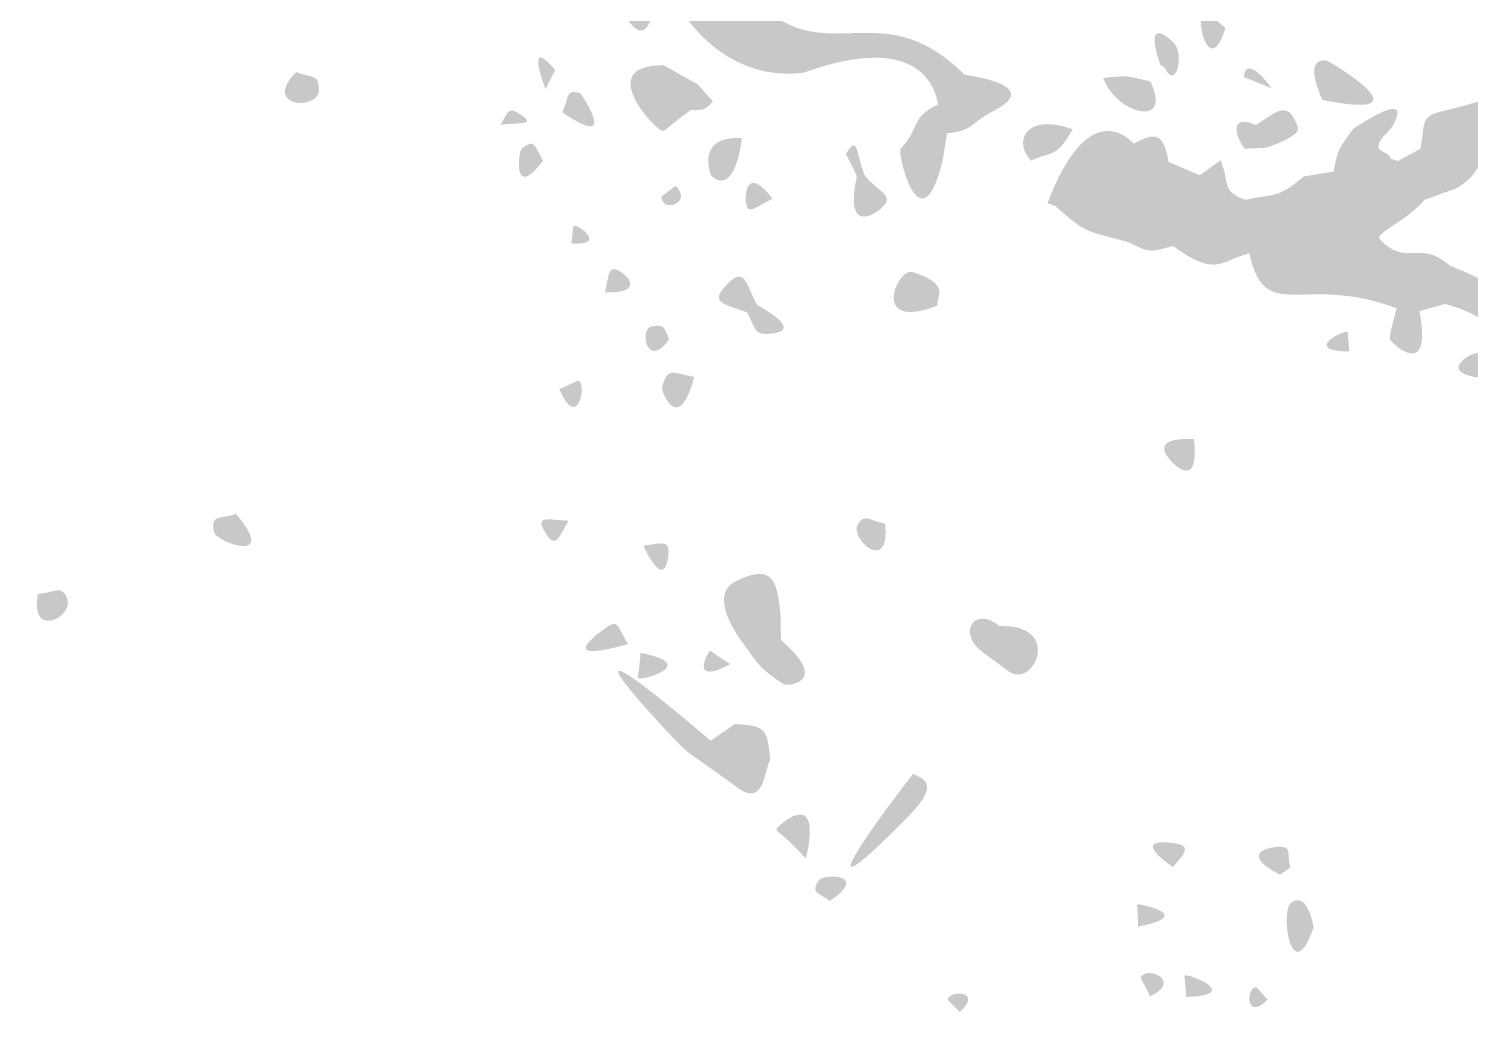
# Model space of a CAD drawing. Header units: millimetres. Extents: x 1329 to 1518, y 49 to 125.
# Drawn here: x 1360.64 to 1380.66, y 50.4 to 64.2 of the extents above; entities that cross this region are included whole.
import ezdxf

# ---------------------------------------------------------------- set-up
doc = ezdxf.new("R2010")
doc.units = ezdxf.units.MM

msp = doc.modelspace()

# ---------------------------------------------------------------- hatches: boundary and pattern name
at = {"true_color": 0x080808, "transparency": 33554687}
h = msp.add_hatch(color=18, dxfattribs=at)
edge = h.paths.add_edge_path(flags=0)
edge.add_spline(control_points=[(1370.244, 65.176), (1370.339, 65.056), (1370.445, 64.945), (1370.54, 64.825), (1371.632, 63.438), (1372.386, 64.809), (1373.639, 63.566), (1373.692, 63.226), (1373.622, 63.225), (1373.269, 63.152), (1373.242, 63.306), (1373.082, 64.202), (1371.393, 63.591), (1370.408, 63.473), (1369.861, 64.237), (1369.777, 64.354), (1369.839, 65.121), (1369.468, 64.757), (1369.439, 64.729), (1369.321, 64.523), (1369.324, 64.542), (1369.321, 64.523), (1369.197, 63.759), (1368.86, 64.499), (1368.844, 64.534), (1369.296, 65.287), (1369.365, 65.397), (1370.244, 65.176)], knot_values=[0, 0, 0, 0, 1, 1, 1, 2, 2, 2, 3, 3, 3, 4, 4, 4, 5, 5, 5, 6, 6, 6, 7, 7, 7, 8, 8, 8, 9, 9, 9, 9], degree=3, periodic=1)
h = msp.add_hatch(color=18, dxfattribs=at)
edge = h.paths.add_edge_path(flags=0)
edge.add_spline(control_points=[(1376.363, 63.692), (1376.352, 63.72), (1376.094, 64.416), (1376.529, 64.026), (1376.674, 63.896), (1376.613, 63.563), (1376.522, 63.554), (1376.453, 63.547), (1376.432, 63.699), (1376.363, 63.692)], knot_values=[0, 0, 0, 0, 1, 1, 1, 2, 2, 2, 3, 3, 3, 3], degree=3, periodic=1)
h = msp.add_hatch(color=18, dxfattribs=at)
edge = h.paths.add_edge_path(flags=0)
edge.add_spline(control_points=[(1377.261, 64.215), (1377.044, 63.47), (1376.798, 64.418), (1376.995, 64.442), (1377.022, 64.445), (1376.995, 64.442), (1377.261, 64.215)], knot_values=[0, 0, 0, 0, 1, 1, 1, 2, 2, 2, 2], degree=3, periodic=1)
h = msp.add_hatch(color=18, dxfattribs=at)
edge = h.paths.add_edge_path(flags=0)
edge.add_spline(control_points=[(1367.816, 63.367), (1367.807, 63.389), (1367.521, 64.13), (1367.945, 63.638), (1367.961, 63.62), (1367.945, 63.638), (1367.816, 63.367)], knot_values=[0, 0, 0, 0, 1, 1, 1, 2, 2, 2, 2], degree=3, periodic=1)
h = msp.add_hatch(color=18, dxfattribs=at)
edge = h.paths.add_edge_path(flags=0)
edge.add_spline(control_points=[(1369.454, 63.699), (1369.591, 63.41), (1369.545, 63.397), (1369.774, 63.195), (1369.774, 63.195), (1369.832, 63.074), (1369.832, 63.074), (1369.468, 62.807), (1369.477, 62.779), (1369.438, 62.785), (1369.341, 62.8), (1368.484, 63.702), (1369.454, 63.699)], knot_values=[0, 0, 0, 0, 1, 1, 1, 2, 2, 2, 3, 3, 3, 4, 4, 4, 4], degree=3, periodic=1)
h = msp.add_hatch(color=18, dxfattribs=at)
edge = h.paths.add_edge_path(flags=0)
edge.add_spline(control_points=[(1369.454, 63.699), (1369.454, 63.699), (1369.75, 63.533), (1369.75, 63.533), (1369.75, 63.533), (1369.934, 63.429), (1369.934, 63.429), (1369.934, 63.429), (1369.774, 63.195), (1369.774, 63.195), (1369.545, 63.397), (1369.591, 63.41), (1369.454, 63.699)], knot_values=[0, 0, 0, 0, 1, 1, 1, 2, 2, 2, 3, 3, 3, 4, 4, 4, 4], degree=3, periodic=1)
h = msp.add_hatch(color=18, dxfattribs=at)
edge = h.paths.add_edge_path(flags=0)
edge.add_spline(control_points=[(1377.903, 63.379), (1377.903, 63.379), (1377.515, 63.534), (1377.515, 63.534), (1377.553, 63.866), (1377.883, 63.406), (1377.903, 63.379)], knot_values=[0, 0, 0, 0, 1, 1, 1, 2, 2, 2, 2], degree=3, periodic=1)
h = msp.add_hatch(color=18, dxfattribs=at)
edge = h.paths.add_edge_path(flags=0)
edge.add_spline(control_points=[(1378.609, 63.215), (1378.339, 63.813), (1378.625, 63.783), (1378.694, 63.75), (1378.733, 63.731), (1380.129, 62.909), (1378.609, 63.215)], knot_values=[0, 0, 0, 0, 1, 1, 1, 2, 2, 2, 2], degree=3, periodic=1)
h = msp.add_hatch(color=18, dxfattribs=at)
edge = h.paths.add_edge_path(flags=0)
edge.add_spline(control_points=[(1381.597, 63.055), (1381.072, 62.833), (1381.041, 62.865), (1380.828, 62.361), (1380.682, 62.142), (1380.71, 62.161), (1380.496, 61.997), (1380.367, 62.144), (1380.306, 62.039), (1380.164, 62.2), (1380.143, 62.223), (1380.164, 62.2), (1379.97, 62.536), (1380.041, 62.895), (1379.952, 62.987), (1380.308, 63.067), (1381.035, 63.229), (1382.208, 63.702), (1382.262, 63.622), (1382.615, 63.111), (1382.195, 63.168), (1381.597, 63.055)], knot_values=[0, 0, 0, 0, 1, 1, 1, 2, 2, 2, 3, 3, 3, 4, 4, 4, 5, 5, 5, 6, 6, 6, 7, 7, 7, 7], degree=3, periodic=1)
h = msp.add_hatch(color=18, dxfattribs=at)
edge = h.paths.add_edge_path(flags=0)
edge.add_spline(control_points=[(1364.35, 63.604), (1364.579, 63.51), (1364.658, 63.585), (1364.668, 63.364), (1364.681, 63.058), (1363.862, 63.106), (1364.35, 63.604)], knot_values=[0, 0, 0, 0, 1, 1, 1, 2, 2, 2, 2], degree=3, periodic=1)
h = msp.add_hatch(color=18, dxfattribs=at)
edge = h.paths.add_edge_path(flags=0)
edge.add_spline(control_points=[(1373.639, 63.566), (1373.668, 63.557), (1374.746, 63.427), (1374.054, 63.069), (1373.705, 62.889), (1373.768, 62.79), (1373.394, 62.751), (1373.336, 62.668), (1373.186, 62.754), (1373.243, 62.534), (1373.259, 62.472), (1373.316, 62.428), (1373.332, 62.366), (1373.022, 61.126), (1372.7, 62.483), (1372.748, 62.535), (1373.033, 62.843), (1372.884, 62.971), (1373.269, 63.152), (1373.622, 63.225), (1373.692, 63.226), (1373.639, 63.566)], knot_values=[0, 0, 0, 0, 1, 1, 1, 2, 2, 2, 3, 3, 3, 4, 4, 4, 5, 5, 5, 6, 6, 6, 7, 7, 7, 7], degree=3, periodic=1)
h = msp.add_hatch(color=18, dxfattribs=at)
edge = h.paths.add_edge_path(flags=0)
edge.add_spline(control_points=[(1375.563, 63.52), (1375.899, 63.556), (1375.876, 63.556), (1376.219, 63.471), (1376.539, 62.809), (1375.742, 63.019), (1375.563, 63.52)], knot_values=[0, 0, 0, 0, 1, 1, 1, 2, 2, 2, 2], degree=3, periodic=1)
h = msp.add_hatch(color=18, dxfattribs=at)
edge = h.paths.add_edge_path(flags=0)
edge.add_spline(control_points=[(1368.047, 63.044), (1368.152, 63.248), (1368.082, 63.375), (1368.3, 63.308), (1368.31, 63.305), (1368.866, 62.48), (1368.047, 63.044)], knot_values=[0, 0, 0, 0, 1, 1, 1, 2, 2, 2, 2], degree=3, periodic=1)
h = msp.add_hatch(color=18, dxfattribs=at)
edge = h.paths.add_edge_path(flags=0)
edge.add_spline(control_points=[(1369.934, 63.429), (1369.934, 63.429), (1370.143, 63.193), (1370.143, 63.193), (1370.002, 63.052), (1370.017, 63.082), (1369.832, 63.074), (1369.832, 63.074), (1369.774, 63.195), (1369.774, 63.195), (1369.774, 63.195), (1369.934, 63.429), (1369.934, 63.429)], knot_values=[0, 0, 0, 0, 1, 1, 1, 2, 2, 2, 3, 3, 3, 4, 4, 4, 4], degree=3, periodic=1)
h = msp.add_hatch(color=18, dxfattribs=at)
edge = h.paths.add_edge_path(flags=0)
edge.add_spline(control_points=[(1379.036, 62.812), (1379.074, 62.837), (1379.875, 63.387), (1379.595, 62.87), (1379.538, 62.762), (1379.398, 62.692), (1379.386, 62.57), (1379.379, 62.492), (1379.558, 62.48), (1379.551, 62.401), (1379.551, 62.401), (1379.46, 62.236), (1379.46, 62.236), (1379.109, 61.974), (1379.025, 61.85), (1378.76, 62.217), (1378.836, 62.549), (1378.83, 62.531), (1379.036, 62.812)], knot_values=[0, 0, 0, 0, 1, 1, 1, 2, 2, 2, 3, 3, 3, 4, 4, 4, 5, 5, 5, 6, 6, 6, 6], degree=3, periodic=1)
h = msp.add_hatch(color=18, dxfattribs=at)
edge = h.paths.add_edge_path(flags=0)
edge.add_spline(control_points=[(1367.187, 62.869), (1367.306, 63.047), (1367.287, 63.134), (1367.47, 63.012), (1367.698, 62.86), (1367.44, 62.904), (1367.187, 62.869)], knot_values=[0, 0, 0, 0, 1, 1, 1, 2, 2, 2, 2], degree=3, periodic=1)
h = msp.add_hatch(color=18, dxfattribs=at)
edge = h.paths.add_edge_path(flags=0)
edge.add_spline(control_points=[(1375.99, 62.607), (1375.855, 62.386), (1375.843, 62.421), (1375.713, 62.202), (1375.245, 62.027), (1375.287, 62.015), (1374.904, 61.738), (1374.904, 61.738), (1374.79, 61.78), (1374.79, 61.78), (1375.352, 63.258), (1375.908, 62.691), (1375.99, 62.607)], knot_values=[0, 0, 0, 0, 1, 1, 1, 2, 2, 2, 3, 3, 3, 4, 4, 4, 4], degree=3, periodic=1)
h = msp.add_hatch(color=18, dxfattribs=at)
edge = h.paths.add_edge_path(flags=0)
edge.add_spline(control_points=[(1377.685, 62.866), (1378.022, 63.09), (1378.137, 63.198), (1378.27, 62.833), (1378.315, 62.712), (1377.865, 62.563), (1377.825, 62.55), (1377.825, 62.55), (1377.685, 62.866), (1377.685, 62.866)], knot_values=[0, 0, 0, 0, 1, 1, 1, 2, 2, 2, 3, 3, 3, 3], degree=3, periodic=1)
h = msp.add_hatch(color=18, dxfattribs=at)
edge = h.paths.add_edge_path(flags=0)
edge.add_spline(control_points=[(1375.14, 62.808), (1374.909, 62.391), (1374.831, 62.504), (1374.561, 62.371), (1374.31, 62.627), (1374.478, 63.045), (1375.14, 62.808)], knot_values=[0, 0, 0, 0, 1, 1, 1, 2, 2, 2, 2], degree=3, periodic=1)
h = msp.add_hatch(color=18, dxfattribs=at)
edge = h.paths.add_edge_path(flags=0)
edge.add_spline(control_points=[(1377.685, 62.866), (1377.685, 62.866), (1377.825, 62.55), (1377.825, 62.55), (1377.825, 62.55), (1377.525, 62.537), (1377.525, 62.537), (1377.334, 62.821), (1377.396, 62.998), (1377.685, 62.866)], knot_values=[0, 0, 0, 0, 1, 1, 1, 2, 2, 2, 3, 3, 3, 3], degree=3, periodic=1)
h = msp.add_hatch(color=18, dxfattribs=at)
edge = h.paths.add_edge_path(flags=0)
edge.add_spline(control_points=[(1367.782, 62.37), (1367.351, 61.8), (1367.441, 62.499), (1367.484, 62.536), (1367.664, 62.687), (1367.662, 62.582), (1367.782, 62.37)], knot_values=[0, 0, 0, 0, 1, 1, 1, 2, 2, 2, 2], degree=3, periodic=1)
h = msp.add_hatch(color=18, dxfattribs=at)
edge = h.paths.add_edge_path(flags=0)
edge.add_spline(control_points=[(1370.545, 62.683), (1370.43, 61.83), (1370.118, 62.141), (1370.104, 62.192), (1369.951, 62.74), (1370.493, 62.688), (1370.545, 62.683)], knot_values=[0, 0, 0, 0, 1, 1, 1, 2, 2, 2, 2], degree=3, periodic=1)
h = msp.add_hatch(color=18, dxfattribs=at)
edge = h.paths.add_edge_path(flags=0)
edge.add_spline(control_points=[(1372.141, 62.156), (1371.995, 62.474), (1371.98, 62.45), (1371.995, 62.474), (1372.16, 62.75), (1372.132, 62.448), (1372.249, 62.17), (1372.249, 62.17), (1372.141, 62.156), (1372.141, 62.156)], knot_values=[0, 0, 0, 0, 1, 1, 1, 2, 2, 2, 3, 3, 3, 3], degree=3, periodic=1)
h = msp.add_hatch(color=18, dxfattribs=at)
edge = h.paths.add_edge_path(flags=0)
edge.add_spline(control_points=[(1373.394, 62.751), (1373.394, 62.751), (1373.332, 62.366), (1373.332, 62.366), (1373.316, 62.428), (1373.259, 62.472), (1373.243, 62.534), (1373.186, 62.754), (1373.336, 62.668), (1373.394, 62.751)], knot_values=[0, 0, 0, 0, 1, 1, 1, 2, 2, 2, 3, 3, 3, 3], degree=3, periodic=1)
h = msp.add_hatch(color=18, dxfattribs=at)
edge = h.paths.add_edge_path(flags=0)
edge.add_spline(control_points=[(1375.99, 62.607), (1376.32, 62.79), (1376.402, 62.728), (1376.472, 62.354), (1376.23, 62.001), (1376.277, 61.935), (1375.859, 61.854), (1375.859, 61.854), (1375.713, 62.202), (1375.713, 62.202), (1375.843, 62.421), (1375.855, 62.386), (1375.99, 62.607)], knot_values=[0, 0, 0, 0, 1, 1, 1, 2, 2, 2, 3, 3, 3, 4, 4, 4, 4], degree=3, periodic=1)
h = msp.add_hatch(color=18, dxfattribs=at)
edge = h.paths.add_edge_path(flags=0)
edge.add_spline(control_points=[(1379.97, 62.536), (1380.164, 62.2), (1380.143, 62.223), (1380.164, 62.2), (1380.306, 62.039), (1380.367, 62.144), (1380.496, 61.997), (1380.496, 61.997), (1380.025, 61.825), (1380.025, 61.825), (1380.025, 61.825), (1379.659, 62.366), (1379.659, 62.366), (1379.659, 62.366), (1379.97, 62.536), (1379.97, 62.536)], knot_values=[0, 0, 0, 0, 1, 1, 1, 2, 2, 2, 3, 3, 3, 4, 4, 4, 5, 5, 5, 5], degree=3, periodic=1)
h = msp.add_hatch(color=18, dxfattribs=at)
edge = h.paths.add_edge_path(flags=0)
edge.add_spline(control_points=[(1370.969, 61.842), (1370.715, 61.717), (1370.602, 61.576), (1370.596, 61.852), (1370.595, 61.883), (1370.609, 62.316), (1370.969, 61.842)], knot_values=[0, 0, 0, 0, 1, 1, 1, 2, 2, 2, 2], degree=3, periodic=1)
h = msp.add_hatch(color=18, dxfattribs=at)
edge = h.paths.add_edge_path(flags=0)
edge.add_spline(control_points=[(1376.472, 62.354), (1376.472, 62.354), (1376.906, 62.168), (1376.906, 62.168), (1376.906, 62.168), (1376.827, 61.923), (1376.827, 61.923), (1376.366, 61.654), (1376.382, 61.679), (1375.924, 61.377), (1375.913, 61.63), (1375.878, 61.605), (1375.859, 61.854), (1376.277, 61.935), (1376.23, 62.001), (1376.472, 62.354)], knot_values=[0, 0, 0, 0, 1, 1, 1, 2, 2, 2, 3, 3, 3, 4, 4, 4, 5, 5, 5, 5], degree=3, periodic=1)
h = msp.add_hatch(color=18, dxfattribs=at)
edge = h.paths.add_edge_path(flags=0)
edge.add_spline(control_points=[(1377.195, 62.377), (1377.326, 62.045), (1377.206, 61.948), (1377.535, 61.827), (1377.152, 61.565), (1377.394, 61.494), (1377.594, 61.083), (1377.194, 60.983), (1377.149, 60.738), (1376.532, 61.185), (1376.67, 61.381), (1376.896, 61.501), (1377.033, 61.696), (1377.124, 61.824), (1377.055, 61.899), (1377.044, 61.912), (1376.954, 62.01), (1376.915, 61.826), (1376.827, 61.923), (1376.827, 61.923), (1376.906, 62.168), (1376.906, 62.168), (1376.906, 62.168), (1377.195, 62.377), (1377.195, 62.377)], knot_values=[0, 0, 0, 0, 1, 1, 1, 2, 2, 2, 3, 3, 3, 4, 4, 4, 5, 5, 5, 6, 6, 6, 7, 7, 7, 8, 8, 8, 8], degree=3, periodic=1)
h = msp.add_hatch(color=18, dxfattribs=at)
edge = h.paths.add_edge_path(flags=0)
edge.add_spline(control_points=[(1379.551, 62.401), (1379.551, 62.401), (1379.659, 62.366), (1379.659, 62.366), (1379.659, 62.366), (1380.025, 61.825), (1380.025, 61.825), (1379.784, 61.53), (1379.323, 61.362), (1379.408, 61.274), (1379.78, 60.889), (1379.957, 61.283), (1380.38, 60.913), (1380.38, 60.913), (1380.315, 60.379), (1380.315, 60.379), (1380.315, 60.379), (1379.959, 60.281), (1379.959, 60.281), (1379.959, 60.281), (1379.642, 60.318), (1379.642, 60.318), (1378.334, 60.814), (1377.813, 60.075), (1377.594, 61.083), (1377.394, 61.494), (1377.152, 61.565), (1377.535, 61.827), (1377.972, 61.918), (1377.989, 61.847), (1378.35, 62.152), (1379.075, 60.94), (1379.765, 61.634), (1379.46, 62.236), (1379.46, 62.236), (1379.551, 62.401), (1379.551, 62.401)], knot_values=[0, 0, 0, 0, 1, 1, 1, 2, 2, 2, 3, 3, 3, 4, 4, 4, 5, 5, 5, 6, 6, 6, 7, 7, 7, 8, 8, 8, 9, 9, 9, 10, 10, 10, 11, 11, 11, 12, 12, 12, 12], degree=3, periodic=1)
h = msp.add_hatch(color=18, dxfattribs=at)
edge = h.paths.add_edge_path(flags=0)
edge.add_spline(control_points=[(1372.141, 62.156), (1372.141, 62.156), (1372.249, 62.17), (1372.249, 62.17), (1372.463, 61.902), (1372.709, 61.889), (1372.442, 61.676), (1372.406, 61.648), (1371.961, 61.332), (1372.141, 62.156)], knot_values=[0, 0, 0, 0, 1, 1, 1, 2, 2, 2, 3, 3, 3, 3], degree=3, periodic=1)
h = msp.add_hatch(color=18, dxfattribs=at)
edge = h.paths.add_edge_path(flags=0)
edge.add_spline(control_points=[(1375.713, 62.202), (1375.713, 62.202), (1375.859, 61.854), (1375.859, 61.854), (1375.878, 61.605), (1375.913, 61.63), (1375.924, 61.377), (1375.924, 61.377), (1375.929, 61.233), (1375.929, 61.233), (1375.357, 61.396), (1375.337, 61.339), (1374.904, 61.738), (1375.287, 62.015), (1375.245, 62.027), (1375.713, 62.202)], knot_values=[0, 0, 0, 0, 1, 1, 1, 2, 2, 2, 3, 3, 3, 4, 4, 4, 5, 5, 5, 5], degree=3, periodic=1)
h = msp.add_hatch(color=18, dxfattribs=at)
edge = h.paths.add_edge_path(flags=0)
edge.add_spline(control_points=[(1378.35, 62.152), (1378.35, 62.152), (1378.76, 62.217), (1378.76, 62.217), (1379.025, 61.85), (1379.109, 61.974), (1379.46, 62.236), (1379.765, 61.634), (1379.075, 60.94), (1378.35, 62.152)], knot_values=[0, 0, 0, 0, 1, 1, 1, 2, 2, 2, 3, 3, 3, 3], degree=3, periodic=1)
h = msp.add_hatch(color=18, dxfattribs=at)
edge = h.paths.add_edge_path(flags=0)
edge.add_spline(control_points=[(1369.624, 62.023), (1369.871, 61.771), (1369.418, 61.642), (1369.429, 61.872), (1369.429, 61.872), (1369.624, 62.023), (1369.624, 62.023)], knot_values=[0, 0, 0, 0, 1, 1, 1, 2, 2, 2, 2], degree=3, periodic=1)
h = msp.add_hatch(color=18, dxfattribs=at)
edge = h.paths.add_edge_path(flags=0)
edge.add_spline(control_points=[(1376.827, 61.923), (1376.915, 61.826), (1376.954, 62.01), (1377.044, 61.912), (1377.055, 61.899), (1377.124, 61.824), (1377.033, 61.696), (1376.896, 61.501), (1376.67, 61.381), (1376.532, 61.185), (1376.215, 61.099), (1376.216, 61.085), (1375.929, 61.233), (1375.929, 61.233), (1375.924, 61.377), (1375.924, 61.377), (1376.382, 61.679), (1376.366, 61.654), (1376.827, 61.923)], knot_values=[0, 0, 0, 0, 1, 1, 1, 2, 2, 2, 3, 3, 3, 4, 4, 4, 5, 5, 5, 6, 6, 6, 6], degree=3, periodic=1)
h = msp.add_hatch(color=18, dxfattribs=at)
edge = h.paths.add_edge_path(flags=0)
edge.add_spline(control_points=[(1368.174, 61.219), (1368.207, 61.461), (1368.192, 61.448), (1368.207, 61.461), (1368.254, 61.503), (1368.693, 61.186), (1368.174, 61.219)], knot_values=[0, 0, 0, 0, 1, 1, 1, 2, 2, 2, 2], degree=3, periodic=1)
h = msp.add_hatch(color=18, dxfattribs=at)
edge = h.paths.add_edge_path(flags=0)
edge.add_spline(control_points=[(1368.643, 60.538), (1368.702, 60.799), (1368.677, 60.965), (1368.906, 60.794), (1368.929, 60.776), (1369.201, 60.532), (1368.643, 60.538)], knot_values=[0, 0, 0, 0, 1, 1, 1, 2, 2, 2, 2], degree=3, periodic=1)
h = msp.add_hatch(color=18, dxfattribs=at)
edge = h.paths.add_edge_path(flags=0)
edge.add_spline(control_points=[(1370.756, 60.364), (1370.756, 60.364), (1370.616, 60.262), (1370.616, 60.262), (1370.296, 60.379), (1370.091, 60.396), (1370.328, 60.643), (1370.585, 60.91), (1370.591, 60.675), (1370.756, 60.364)], knot_values=[0, 0, 0, 0, 1, 1, 1, 2, 2, 2, 3, 3, 3, 3], degree=3, periodic=1)
h = msp.add_hatch(color=18, dxfattribs=at)
edge = h.paths.add_edge_path(flags=0)
edge.add_spline(control_points=[(1373.26, 60.355), (1372.314, 59.985), (1372.704, 60.893), (1372.915, 60.824), (1373.451, 60.648), (1373.244, 60.495), (1373.26, 60.355)], knot_values=[0, 0, 0, 0, 1, 1, 1, 2, 2, 2, 2], degree=3, periodic=1)
h = msp.add_hatch(color=18, dxfattribs=at)
edge = h.paths.add_edge_path(flags=0)
edge.add_spline(control_points=[(1380.38, 60.913), (1381.322, 60.534), (1381.487, 60.253), (1381.507, 60.237), (1381.507, 60.237), (1381.758, 60.098), (1381.758, 60.098), (1382.266, 60.601), (1382.272, 59.923), (1382.948, 59.835), (1384.024, 59.191), (1384.34, 59.322), (1384.26, 58.543), (1384.26, 58.543), (1383.933, 58.702), (1383.933, 58.702), (1383.867, 58.786), (1383.812, 59.252), (1382.129, 59.244), (1382.129, 59.244), (1381.963, 59.205), (1381.963, 59.205), (1381.363, 59.343), (1381.327, 60.118), (1380.315, 60.379), (1380.315, 60.379), (1380.38, 60.913), (1380.38, 60.913)], knot_values=[0, 0, 0, 0, 1, 1, 1, 2, 2, 2, 3, 3, 3, 4, 4, 4, 5, 5, 5, 6, 6, 6, 7, 7, 7, 8, 8, 8, 9, 9, 9, 9], degree=3, periodic=1)
h = msp.add_hatch(color=18, dxfattribs=at)
edge = h.paths.add_edge_path(flags=0)
edge.add_spline(control_points=[(1370.756, 60.364), (1370.788, 60.347), (1371.403, 60.02), (1370.97, 59.968), (1370.696, 59.935), (1370.747, 60.033), (1370.616, 60.262), (1370.616, 60.262), (1370.756, 60.364), (1370.756, 60.364)], knot_values=[0, 0, 0, 0, 1, 1, 1, 2, 2, 2, 3, 3, 3, 3], degree=3, periodic=1)
h = msp.add_hatch(color=18, dxfattribs=at)
edge = h.paths.add_edge_path(flags=0)
edge.add_spline(control_points=[(1379.642, 60.318), (1379.642, 60.318), (1379.959, 60.281), (1379.959, 60.281), (1380.146, 59.284), (1379.559, 59.843), (1379.547, 59.887), (1379.532, 59.94), (1379.632, 60.284), (1379.642, 60.318)], knot_values=[0, 0, 0, 0, 1, 1, 1, 2, 2, 2, 3, 3, 3, 3], degree=3, periodic=1)
h = msp.add_hatch(color=18, dxfattribs=at)
edge = h.paths.add_edge_path(flags=0)
edge.add_spline(control_points=[(1369.533, 59.887), (1369.224, 59.449), (1369.116, 60.036), (1369.286, 60.066), (1369.477, 60.1), (1369.461, 60.054), (1369.533, 59.887)], knot_values=[0, 0, 0, 0, 1, 1, 1, 2, 2, 2, 2], degree=3, periodic=1)
h = msp.add_hatch(color=18, dxfattribs=at)
edge = h.paths.add_edge_path(flags=0)
edge.add_spline(control_points=[(1378.983, 59.719), (1378.308, 59.724), (1378.918, 60.024), (1378.956, 59.991), (1378.972, 59.977), (1378.956, 59.991), (1378.983, 59.719)], knot_values=[0, 0, 0, 0, 1, 1, 1, 2, 2, 2, 2], degree=3, periodic=1)
h = msp.add_hatch(color=18, dxfattribs=at)
edge = h.paths.add_edge_path(flags=0)
edge.add_spline(control_points=[(1380.834, 59.348), (1380.22, 59.419), (1380.632, 59.654), (1380.659, 59.665), (1380.895, 59.767), (1380.791, 59.596), (1380.834, 59.348)], knot_values=[0, 0, 0, 0, 1, 1, 1, 2, 2, 2, 2], degree=3, periodic=1)
h = msp.add_hatch(color=18, dxfattribs=at)
edge = h.paths.add_edge_path(flags=0)
edge.add_spline(control_points=[(1369.884, 59.365), (1369.657, 58.537), (1369.426, 59.173), (1369.434, 59.211), (1369.508, 59.518), (1369.585, 59.417), (1369.884, 59.365)], knot_values=[0, 0, 0, 0, 1, 1, 1, 2, 2, 2, 2], degree=3, periodic=1)
h = msp.add_hatch(color=18, dxfattribs=at)
edge = h.paths.add_edge_path(flags=0)
edge.add_spline(control_points=[(1368.008, 59.194), (1368.278, 59.311), (1368.257, 59.322), (1368.278, 59.311), (1368.389, 59.257), (1368.264, 58.598), (1368.008, 59.194)], knot_values=[0, 0, 0, 0, 1, 1, 1, 2, 2, 2, 2], degree=3, periodic=1)
h = msp.add_hatch(color=18, dxfattribs=at)
edge = h.paths.add_edge_path(flags=0)
edge.add_spline(control_points=[(1376.826, 58.499), (1376.901, 57.78), (1376.54, 58.161), (1376.515, 58.186), (1376.168, 58.551), (1376.791, 58.502), (1376.826, 58.499)], knot_values=[0, 0, 0, 0, 1, 1, 1, 2, 2, 2, 2], degree=3, periodic=1)
h = msp.add_hatch(color=18, dxfattribs=at)
edge = h.paths.add_edge_path(flags=0)
edge.add_spline(control_points=[(1363.517, 57.462), (1364.123, 56.744), (1363.237, 57.072), (1363.21, 57.205), (1363.159, 57.458), (1363.275, 57.379), (1363.517, 57.462)], knot_values=[0, 0, 0, 0, 1, 1, 1, 2, 2, 2, 2], degree=3, periodic=1)
h = msp.add_hatch(color=18, dxfattribs=at)
edge = h.paths.add_edge_path(flags=0)
edge.add_spline(control_points=[(1368.137, 57.368), (1367.996, 57.125), (1367.955, 56.967), (1367.812, 57.203), (1367.658, 57.457), (1367.865, 57.373), (1368.137, 57.368)], knot_values=[0, 0, 0, 0, 1, 1, 1, 2, 2, 2, 2], degree=3, periodic=1)
h = msp.add_hatch(color=18, dxfattribs=at)
edge = h.paths.add_edge_path(flags=0)
edge.add_spline(control_points=[(1372.534, 57.324), (1372.612, 56.602), (1372.025, 57.123), (1372.158, 57.319), (1372.258, 57.468), (1372.275, 57.382), (1372.534, 57.324)], knot_values=[0, 0, 0, 0, 1, 1, 1, 2, 2, 2, 2], degree=3, periodic=1)
h = msp.add_hatch(color=18, dxfattribs=at)
edge = h.paths.add_edge_path(flags=0)
edge.add_spline(control_points=[(1369.175, 57.02), (1369.454, 57.056), (1369.559, 57.11), (1369.518, 56.847), (1369.45, 56.412), (1369.187, 56.991), (1369.175, 57.02)], knot_values=[0, 0, 0, 0, 1, 1, 1, 2, 2, 2, 2], degree=3, periodic=1)
h = msp.add_hatch(color=18, dxfattribs=at)
edge = h.paths.add_edge_path(flags=0)
edge.add_spline(control_points=[(1371.083, 56.028), (1370.742, 55.93), (1370.747, 55.952), (1370.547, 55.681), (1370.507, 55.735), (1370.064, 56.329), (1370.456, 56.523), (1370.946, 56.765), (1371.038, 56.585), (1371.083, 56.028)], knot_values=[0, 0, 0, 0, 1, 1, 1, 2, 2, 2, 3, 3, 3, 3], degree=3, periodic=1)
h = msp.add_hatch(color=18, dxfattribs=at)
edge = h.paths.add_edge_path(flags=0)
edge.add_spline(control_points=[(1360.763, 56.347), (1361.045, 56.384), (1361.074, 56.457), (1361.157, 56.318), (1361.316, 56.052), (1360.638, 55.686), (1360.763, 56.347)], knot_values=[0, 0, 0, 0, 1, 1, 1, 2, 2, 2, 2], degree=3, periodic=1)
h = msp.add_hatch(color=18, dxfattribs=at)
edge = h.paths.add_edge_path(flags=0)
edge.add_spline(control_points=[(1370.109, 54.308), (1370.228, 54.116), (1370.216, 54.117), (1370.12, 53.917), (1369.793, 54.154), (1369.803, 54.116), (1369.523, 54.417), (1367.676, 56.407), (1370.073, 54.34), (1370.109, 54.308)], knot_values=[0, 0, 0, 0, 1, 1, 1, 2, 2, 2, 3, 3, 3, 3], degree=3, periodic=1)
h = msp.add_hatch(color=18, dxfattribs=at)
edge = h.paths.add_edge_path(flags=0)
edge.add_spline(control_points=[(1374.123, 55.903), (1374.077, 55.666), (1374.055, 55.701), (1373.901, 55.531), (1373.524, 55.79), (1373.768, 56.197), (1374.123, 55.903)], knot_values=[0, 0, 0, 0, 1, 1, 1, 2, 2, 2, 2], degree=3, periodic=1)
h = msp.add_hatch(color=18, dxfattribs=at)
edge = h.paths.add_edge_path(flags=0)
edge.add_spline(control_points=[(1368.964, 55.654), (1368.934, 55.645), (1367.9, 55.329), (1368.64, 55.868), (1368.853, 56.023), (1368.812, 55.866), (1368.964, 55.654)], knot_values=[0, 0, 0, 0, 1, 1, 1, 2, 2, 2, 2], degree=3, periodic=1)
h = msp.add_hatch(color=18, dxfattribs=at)
edge = h.paths.add_edge_path(flags=0)
edge.add_spline(control_points=[(1371.083, 56.028), (1371.083, 56.028), (1371.086, 55.71), (1371.086, 55.71), (1370.854, 55.574), (1370.882, 55.584), (1370.632, 55.564), (1370.632, 55.564), (1370.547, 55.681), (1370.547, 55.681), (1370.747, 55.952), (1370.742, 55.93), (1371.083, 56.028)], knot_values=[0, 0, 0, 0, 1, 1, 1, 2, 2, 2, 3, 3, 3, 4, 4, 4, 4], degree=3, periodic=1)
h = msp.add_hatch(color=18, dxfattribs=at)
edge = h.paths.add_edge_path(flags=0)
edge.add_spline(control_points=[(1374.123, 55.903), (1375.004, 55.93), (1374.607, 55.039), (1374.264, 55.263), (1374.234, 55.283), (1374.264, 55.263), (1373.901, 55.531), (1374.055, 55.701), (1374.077, 55.666), (1374.123, 55.903)], knot_values=[0, 0, 0, 0, 1, 1, 1, 2, 2, 2, 3, 3, 3, 3], degree=3, periodic=1)
h = msp.add_hatch(color=18, dxfattribs=at)
edge = h.paths.add_edge_path(flags=0)
edge.add_spline(control_points=[(1371.086, 55.71), (1371.785, 55.106), (1371.171, 55.067), (1371.129, 55.092), (1370.753, 55.316), (1370.672, 55.525), (1370.632, 55.564), (1370.882, 55.584), (1370.854, 55.574), (1371.086, 55.71)], knot_values=[0, 0, 0, 0, 1, 1, 1, 2, 2, 2, 3, 3, 3, 3], degree=3, periodic=1)
h = msp.add_hatch(color=18, dxfattribs=at)
edge = h.paths.add_edge_path(flags=0)
edge.add_spline(control_points=[(1369.136, 55.529), (1369.967, 55.374), (1369.162, 55.138), (1369.109, 55.177), (1369.086, 55.194), (1369.109, 55.177), (1369.136, 55.529)], knot_values=[0, 0, 0, 0, 1, 1, 1, 2, 2, 2, 2], degree=3, periodic=1)
h = msp.add_hatch(color=18, dxfattribs=at)
edge = h.paths.add_edge_path(flags=0)
edge.add_spline(control_points=[(1370.386, 55.373), (1369.804, 55.065), (1370.073, 55.536), (1370.096, 55.551), (1370.119, 55.566), (1370.096, 55.551), (1370.386, 55.373)], knot_values=[0, 0, 0, 0, 1, 1, 1, 2, 2, 2, 2], degree=3, periodic=1)
h = msp.add_hatch(color=18, dxfattribs=at)
edge = h.paths.add_edge_path(flags=0)
edge.add_spline(control_points=[(1370.447, 54.54), (1370.58, 54.25), (1370.544, 54.245), (1370.78, 54.064), (1370.421, 53.753), (1370.454, 53.728), (1370.422, 53.703), (1370.422, 53.703), (1370.12, 53.917), (1370.12, 53.917), (1370.216, 54.117), (1370.228, 54.116), (1370.109, 54.308), (1370.109, 54.308), (1370.447, 54.54), (1370.447, 54.54)], knot_values=[0, 0, 0, 0, 1, 1, 1, 2, 2, 2, 3, 3, 3, 4, 4, 4, 5, 5, 5, 5], degree=3, periodic=1)
h = msp.add_hatch(color=18, dxfattribs=at)
edge = h.paths.add_edge_path(flags=0)
edge.add_spline(control_points=[(1370.447, 54.54), (1370.881, 54.519), (1370.897, 54.466), (1370.938, 54.043), (1370.938, 54.043), (1370.78, 54.064), (1370.78, 54.064), (1370.544, 54.245), (1370.58, 54.25), (1370.447, 54.54)], knot_values=[0, 0, 0, 0, 1, 1, 1, 2, 2, 2, 3, 3, 3, 3], degree=3, periodic=1)
h = msp.add_hatch(color=18, dxfattribs=at)
edge = h.paths.add_edge_path(flags=0)
edge.add_spline(control_points=[(1370.78, 54.064), (1370.78, 54.064), (1370.938, 54.043), (1370.938, 54.043), (1370.848, 53.904), (1370.864, 53.321), (1370.422, 53.703), (1370.454, 53.728), (1370.421, 53.753), (1370.78, 54.064)], knot_values=[0, 0, 0, 0, 1, 1, 1, 2, 2, 2, 3, 3, 3, 3], degree=3, periodic=1)
h = msp.add_hatch(color=18, dxfattribs=at)
edge = h.paths.add_edge_path(flags=0)
edge.add_spline(control_points=[(1371.434, 52.671), (1371.066, 53.062), (1371.043, 53.029), (1371.022, 53.07), (1371.005, 53.101), (1371.684, 53.725), (1371.434, 52.671)], knot_values=[0, 0, 0, 0, 1, 1, 1, 2, 2, 2, 2], degree=3, periodic=1)
h = msp.add_hatch(color=18, dxfattribs=at)
edge = h.paths.add_edge_path(flags=0)
edge.add_spline(control_points=[(1372.923, 53.846), (1373.031, 53.785), (1373.33, 53.739), (1372.861, 53.261), (1371.028, 51.396), (1372.89, 53.812), (1372.923, 53.846)], knot_values=[0, 0, 0, 0, 1, 1, 1, 2, 2, 2, 2], degree=3, periodic=1)
h = msp.add_hatch(color=18, dxfattribs=at)
edge = h.paths.add_edge_path(flags=0)
edge.add_spline(control_points=[(1376.531, 52.553), (1376.509, 52.568), (1375.914, 52.967), (1376.537, 52.886), (1376.797, 52.852), (1376.705, 52.746), (1376.531, 52.553)], knot_values=[0, 0, 0, 0, 1, 1, 1, 2, 2, 2, 2], degree=3, periodic=1)
h = msp.add_hatch(color=18, dxfattribs=at)
edge = h.paths.add_edge_path(flags=0)
edge.add_spline(control_points=[(1378.162, 52.547), (1378.162, 52.547), (1378.021, 52.444), (1378.021, 52.444), (1377.372, 52.788), (1377.981, 52.836), (1378.012, 52.835), (1378.184, 52.83), (1378.115, 52.763), (1378.162, 52.547)], knot_values=[0, 0, 0, 0, 1, 1, 1, 2, 2, 2, 3, 3, 3, 3], degree=3, periodic=1)
h = msp.add_hatch(color=18, dxfattribs=at)
edge = h.paths.add_edge_path(flags=0)
edge.add_spline(control_points=[(1371.765, 52.08), (1371.598, 52.208), (1371.496, 52.183), (1371.612, 52.368), (1371.67, 52.46), (1372.337, 52.467), (1371.765, 52.08)], knot_values=[0, 0, 0, 0, 1, 1, 1, 2, 2, 2, 2], degree=3, periodic=1)
h = msp.add_hatch(color=18, dxfattribs=at)
edge = h.paths.add_edge_path(flags=0)
edge.add_spline(control_points=[(1378.488, 51.71), (1378.175, 50.831), (1378.022, 51.936), (1378.17, 52.052), (1378.399, 52.231), (1378.481, 51.747), (1378.488, 51.71)], knot_values=[0, 0, 0, 0, 1, 1, 1, 2, 2, 2, 2], degree=3, periodic=1)
h = msp.add_hatch(color=18, dxfattribs=at)
edge = h.paths.add_edge_path(flags=0)
edge.add_spline(control_points=[(1376.048, 51.724), (1376.044, 52.035), (1376.023, 52.022), (1376.044, 52.035), (1376.054, 52.042), (1376.877, 51.887), (1376.048, 51.724)], knot_values=[0, 0, 0, 0, 1, 1, 1, 2, 2, 2, 2], degree=3, periodic=1)
h = msp.add_hatch(color=18, dxfattribs=at)
edge = h.paths.add_edge_path(flags=0)
edge.add_spline(control_points=[(1376.215, 50.756), (1376.087, 51.023), (1376.076, 51.003), (1376.087, 51.023), (1376.181, 51.185), (1376.666, 50.963), (1376.215, 50.756)], knot_values=[0, 0, 0, 0, 1, 1, 1, 2, 2, 2, 2], degree=3, periodic=1)
h = msp.add_hatch(color=18, dxfattribs=at)
edge = h.paths.add_edge_path(flags=0)
edge.add_spline(control_points=[(1376.717, 50.746), (1376.698, 51.043), (1376.684, 51.024), (1376.698, 51.043), (1376.727, 51.082), (1377.522, 50.773), (1376.717, 50.746)], knot_values=[0, 0, 0, 0, 1, 1, 1, 2, 2, 2, 2], degree=3, periodic=1)
h = msp.add_hatch(color=18, dxfattribs=at)
edge = h.paths.add_edge_path(flags=0)
edge.add_spline(control_points=[(1377.849, 50.71), (1377.543, 50.396), (1377.544, 50.879), (1377.686, 50.881), (1377.705, 50.881), (1377.686, 50.881), (1377.849, 50.71)], knot_values=[0, 0, 0, 0, 1, 1, 1, 2, 2, 2, 2], degree=3, periodic=1)
h = msp.add_hatch(color=18, dxfattribs=at)
edge = h.paths.add_edge_path(flags=0)
edge.add_spline(control_points=[(1373.572, 50.538), (1373.406, 50.71), (1373.406, 50.691), (1373.406, 50.71), (1373.407, 50.837), (1373.908, 50.846), (1373.572, 50.538)], knot_values=[0, 0, 0, 0, 1, 1, 1, 2, 2, 2, 2], degree=3, periodic=1)

doc.saveas('drawing.dxf')
